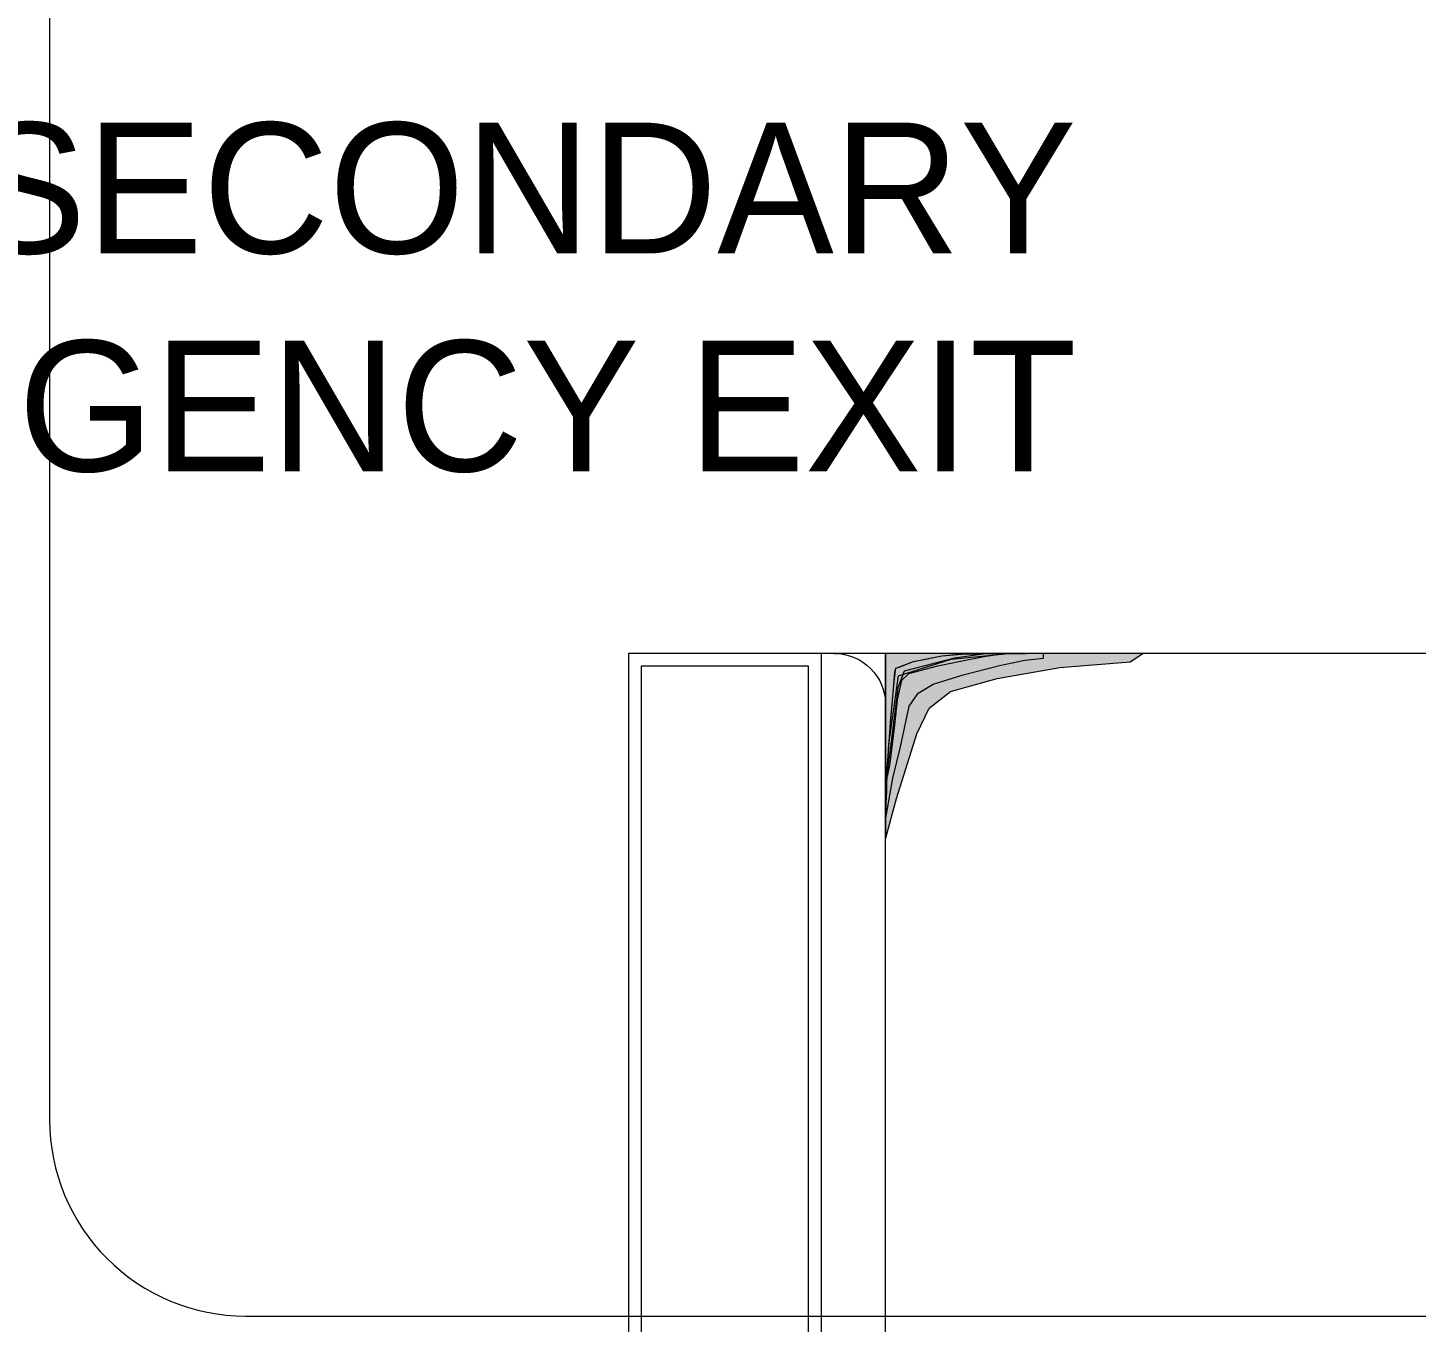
# Model space of a CAD drawing. Header units: feet. Extents: x 109753 to 150441, y 47761 to 75080.
# Drawn here: x 127993.48 to 128035.98, y 50506.64 to 50546.25 of the extents above; entities that cross this region are included whole.
import ezdxf

# ---------------------------------------------------------------- set-up
doc = ezdxf.new("R2010")
doc.units = ezdxf.units.FT
doc.header["$LTSCALE"] = 50
doc.header["$MEASUREMENT"] = 0
doc.layers.add('A-Furniture', color=175, linetype='Continuous', lineweight=0)
doc.layers.add('TEXT', color=181, linetype='Continuous', lineweight=13)
doc.layers.add('FURNITURE', color=150, linetype='Continuous')
doc.styles.add('GL_Imperial', font='GOTHIC.TTF', dxfattribs={"height": 8})

# ---------------------------------------------------------------- blocks, each defined once
blk = doc.blocks.new('Gruppo-863-1')
at = {"layer": 'FURNITURE', "linetype": 'Continuous', "lineweight": 0, "transparency": 33554483}
for color, points in [(254, [(6453.44, -379.63), (6454.29, -382.78), (6455.86, -387.81), (6456.83, -389.82), (6458.49, -391.11), (6462.11, -392.12), (6466.99, -392.98), (6472.46, -393.41), (6473.44, -394.07), (6453.44, -394.07)]), (9, [(6453.44, -381.13), (6454, -384.36), (6454.59, -386.8), (6455.27, -389.96), (6455.96, -390.97), (6457.13, -391.68), (6459.47, -392.4), (6462.3, -393.12), (6464.26, -393.55), (6465.72, -393.69), (6465.72, -394.07), (6461.2, -394.04), (6458.79, -393.69), (6454.88, -392.69), (6454.39, -391.4), (6453.81, -386.8), (6453.51, -384.51)]), (251, [(6453.44, -394.07), (6453.44, -381.13), (6453.54, -384.23), (6453.7, -387.02), (6454.45, -392.33), (6458.54, -393.62), (6462.99, -394.07)]), (252, [(6453.57, -385.12), (6453.62, -385.77), (6453.85, -389.01), (6454.1, -391.87), (6454.21, -392.77), (6454.22, -392.93), (6455.61, -393.43), (6457.82, -393.88), (6459.08, -394), (6460.59, -394.04), (6461.82, -394.05), (6462.79, -394.05), (6461.09, -393.81), (6459.26, -393.43), (6457.37, -393.05), (6455.22, -392.47), (6454.66, -391.97), (6454.34, -390.46), (6454.12, -388.52), (6453.77, -385.51), (6453.55, -384.51)])]:
    blk.add_hatch(color=color, dxfattribs=at).paths.add_polyline_path(points)
at = {"layer": 'FURNITURE', "color": 7, "linetype": 'Continuous', "lineweight": 15, "flags": 128}
blk.add_lwpolyline([(6453.44, -379.07), (6453.44, -381.46), (6453.52, -383.33), (6453.57, -385.12), (6453.66, -386.41), (6453.81, -388.64), (6454.01, -390.72), (6454.15, -392.59), (6454.22, -392.93), (6454.69, -393.09), (6455.61, -393.43), (6456.4, -393.59), (6457.82, -393.88), (6459.33, -394.02), (6460.06, -394.03), (6461.97, -394.05), (6464.38, -394.07)], dxfattribs=at)
at = {"layer": 'FURNITURE', "color": 254, "linetype": 'Continuous', "lineweight": 15, "true_color": 0xdddddd, "flags": 128}
blk.add_lwpolyline([(6453.44, -379.63), (6454.29, -382.78), (6455.86, -387.81), (6456.83, -389.82), (6458.49, -391.11), (6462.11, -392.12), (6466.99, -392.98), (6472.46, -393.41), (6473.44, -394.07), (6453.44, -394.07)], close=True, dxfattribs=at)
at = {"layer": 'FURNITURE', "color": 9, "linetype": 'Continuous', "lineweight": 15, "true_color": 0xbbbbbb, "flags": 128}
blk.add_lwpolyline([(6453.44, -381.13), (6454, -384.36), (6454.59, -386.8), (6455.27, -389.96), (6455.96, -390.97), (6457.13, -391.68), (6459.47, -392.4), (6462.3, -393.12), (6464.26, -393.55), (6465.72, -393.69), (6465.72, -394.07), (6461.2, -394.04), (6458.79, -393.69), (6454.88, -392.69), (6454.39, -391.4), (6453.81, -386.8), (6453.51, -384.51)], close=True, dxfattribs=at)
at = {"layer": 'FURNITURE', "color": 251, "linetype": 'Continuous', "lineweight": 15, "true_color": 0x555555, "flags": 128}
blk.add_lwpolyline([(6453.44, -394.07), (6453.44, -381.13), (6453.54, -384.23), (6453.7, -387.02), (6454.45, -392.33), (6458.54, -393.62), (6462.99, -394.07)], close=True, dxfattribs=at)
at = {"layer": 'FURNITURE', "color": 252, "linetype": 'Continuous', "lineweight": 15, "true_color": 0x888888, "flags": 128}
blk.add_lwpolyline([(6453.57, -385.12), (6453.62, -385.77), (6453.85, -389.01), (6454.1, -391.87), (6454.21, -392.77), (6454.22, -392.93), (6455.61, -393.43), (6457.82, -393.88), (6459.08, -394), (6460.59, -394.04), (6461.82, -394.05), (6462.79, -394.05), (6461.09, -393.81), (6459.26, -393.43), (6457.37, -393.05), (6455.22, -392.47), (6454.66, -391.97), (6454.34, -390.46), (6454.12, -388.52), (6453.77, -385.51), (6453.55, -384.51)], dxfattribs=at)
blk = doc.blocks.new('Gruppo-874-1')
for p, q in [((6448.44, -394.07), (6448.44, -291.07)), ((6453.44, -311.07), (6453.44, -394.07)), ((6449.44, -394.07), (6449.44, -394.07))]:
    blk.add_line(p, q)
at = {"flags": 128}
for points in [[(6433.44, -291.07), (6722.44, -291.07), (6722.44, -394.07), (6433.44, -394.07)], [(6434.44, -393.07), (6434.44, -292.07), (6447.44, -292.07), (6447.44, -393.07)]]:
    blk.add_lwpolyline(points, close=True, dxfattribs=at)
blk.add_arc((6449.44, -390.07), 4, 270, 0)
blk.add_blockref('Gruppo-863-1', (0, 0))

msp = doc.modelspace()

# ---------------------------------------------------------------- linework, layer by layer
at = {"layer": 'A-Furniture'}
msp.add_lwpolyline([(128111.271, 50644.429), (128000.148, 50644.429, 0.414214), (127994.148, 50638.429), (127994.148, 50512.828, 0.414214), (128000.148, 50506.828), (128111.271, 50506.828)], format="xyb", close=True, dxfattribs=at)

# ---------------------------------------------------------------- block references
at = {"layer": 'A-Furniture', "xscale": -0.3936893203883464, "yscale": 0.3936893203883464, "zscale": 0.3936893203883456, "rotation": 180}
msp.add_blockref('Gruppo-874-1', (125479.088, 50371.963), dxfattribs=at)

# ---------------------------------------------------------------- texts
at = {"layer": 'TEXT', "insert": (128025.583, 50543.344), "char_height": 4, "width": 57.11138, "attachment_point": 3, "style": 'GL_Imperial'}
msp.add_mtext('WAY TO SECONDARY EMERGENCY EXIT', dxfattribs=at)

doc.saveas('drawing.dxf')
